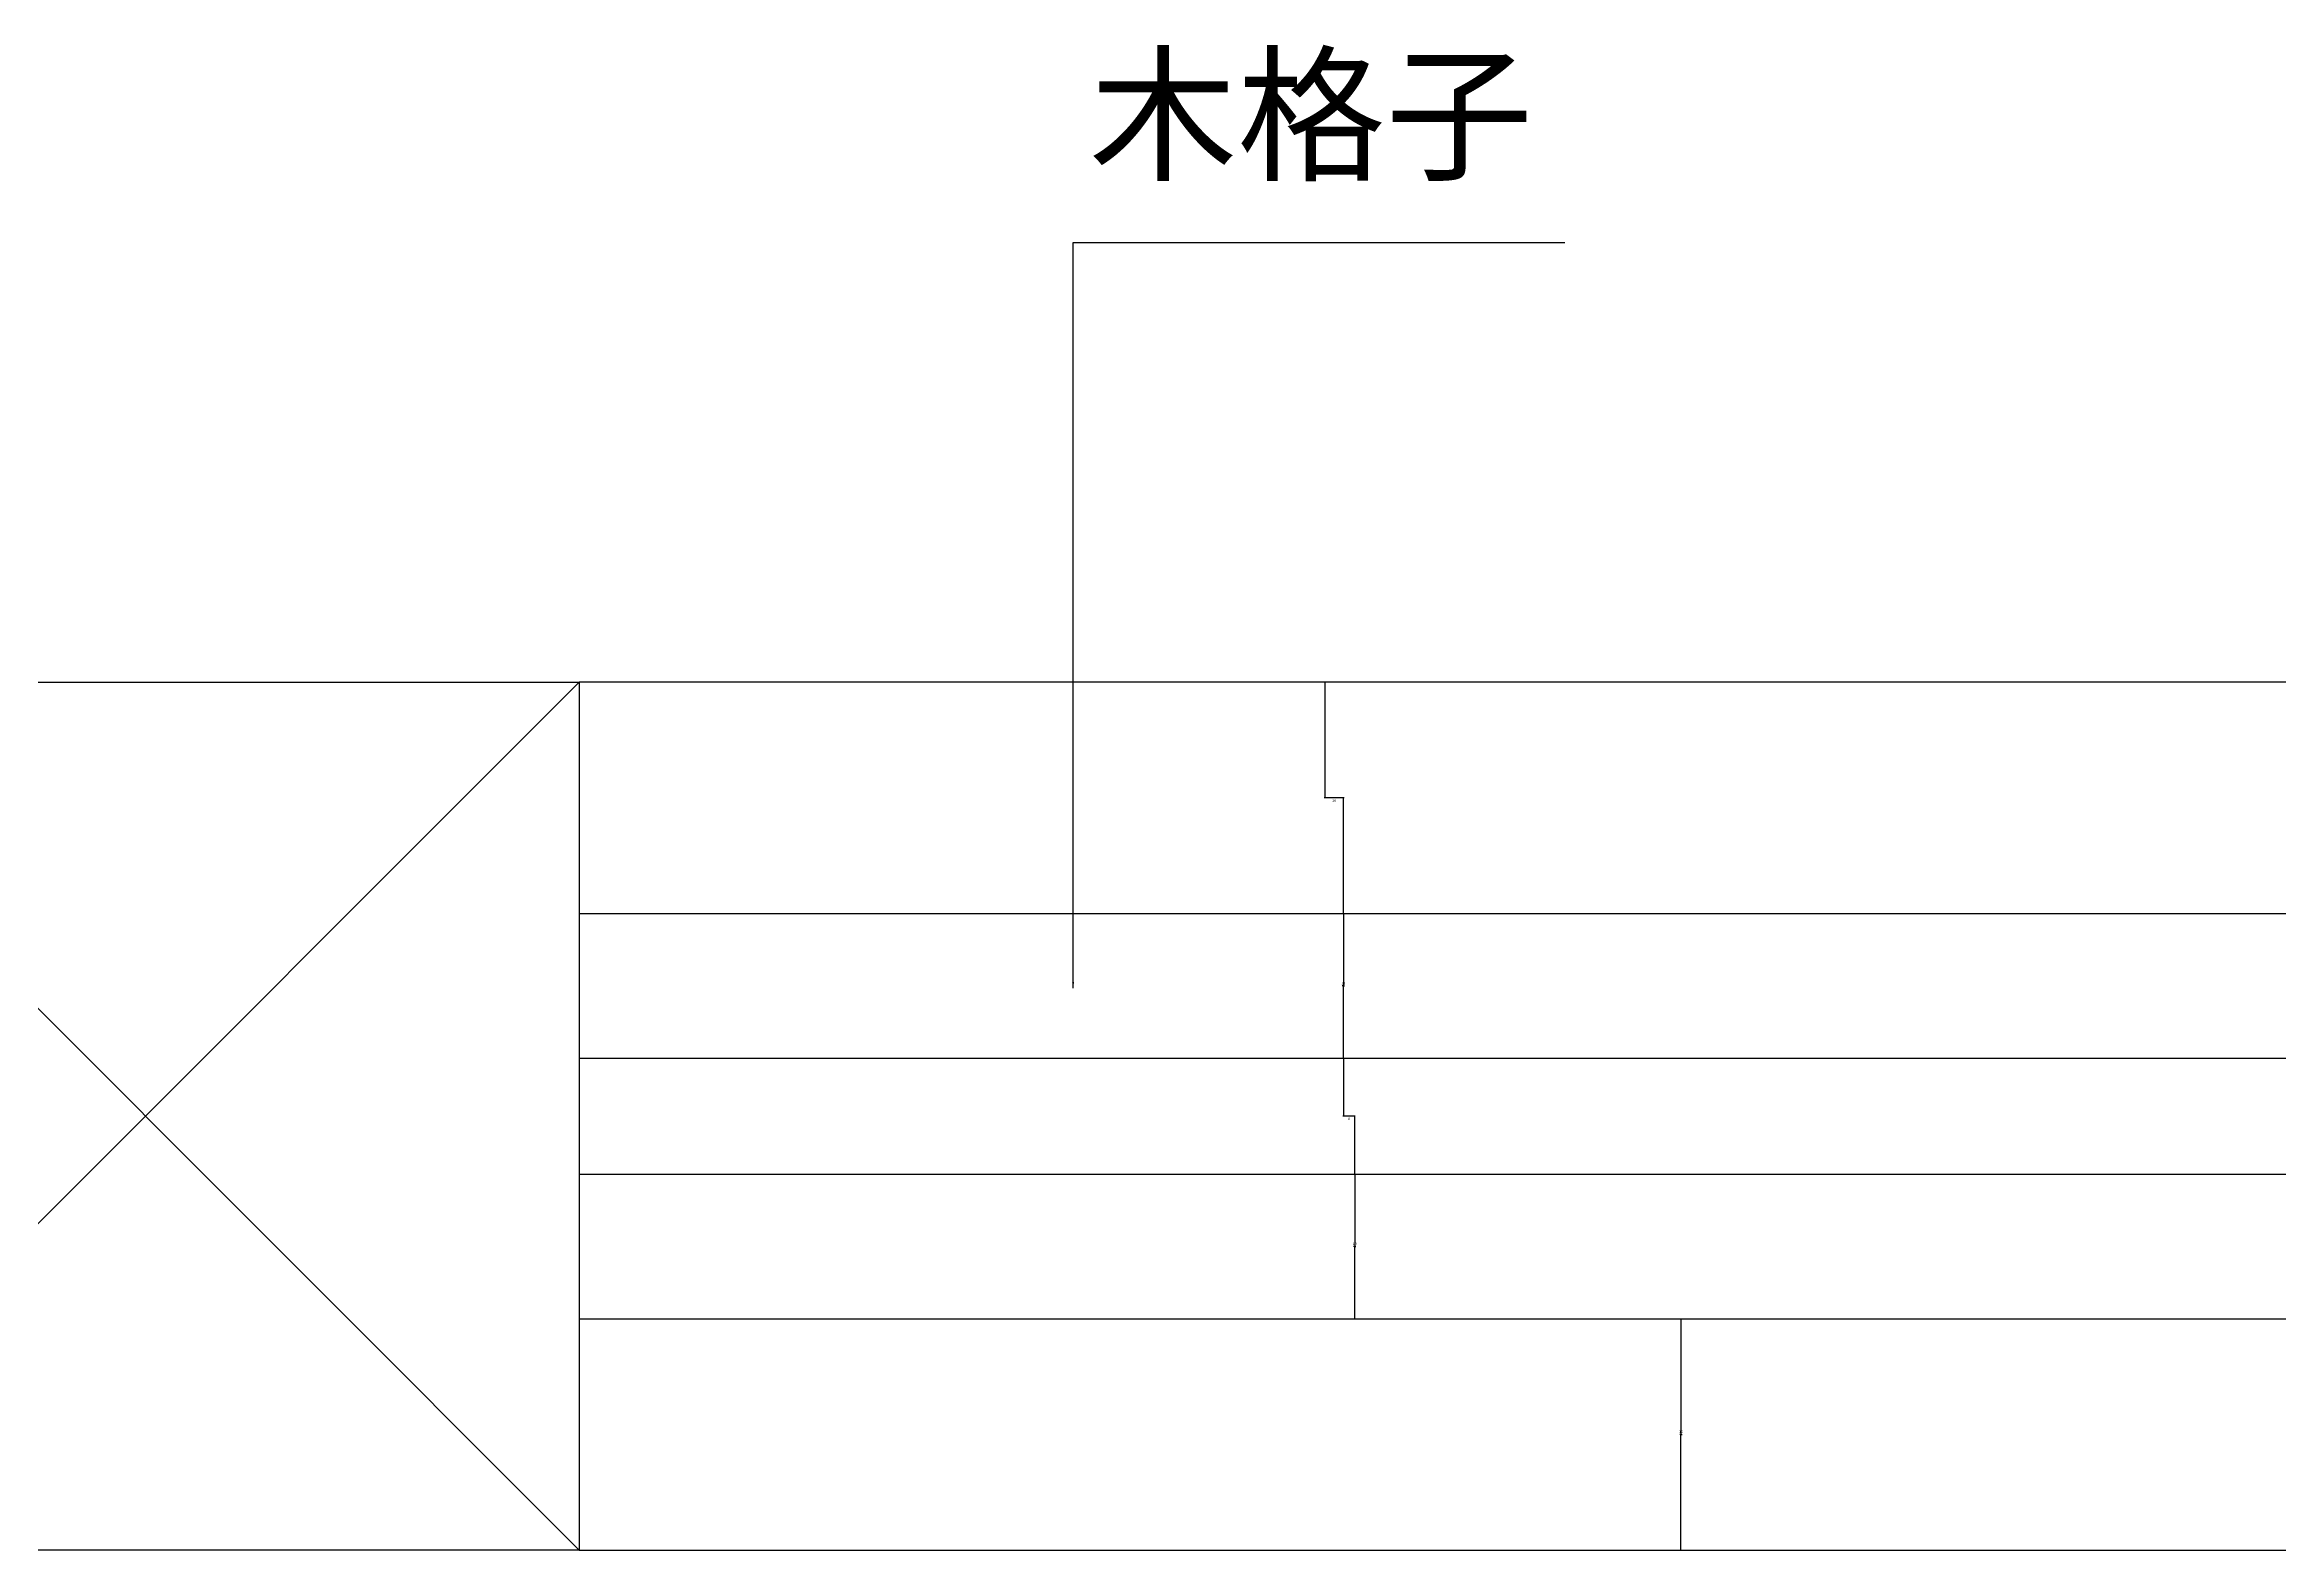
# Model space of a CAD drawing. Header units: metres. Extents: x 456 to 5370, y 49 to 3468.
# Drawn here: x 2257 to 3184, y 599 to 1223 of the extents above; entities that cross this region are included whole.
import ezdxf

# ---------------------------------------------------------------- set-up
doc = ezdxf.new("R2010")
doc.units = ezdxf.units.M
doc.dimstyles.get("Standard").update_dxf_attribs({"dimtxt": 2.5, "dimasz": 2.5, "dimexe": 1.25, "dimexo": 0.625, "dimtad": 1, "dimcen": 2.5, "dimazin": 3, "dimtfac": 1, "dimtmove": 0, "dimatfit": 3})

# ---------------------------------------------------------------- blocks, each defined once
blk = doc.blocks.new('_CLOSEDFILLED')
at = {"color": 0, "linetype": 'BYBLOCK'}
blk.add_solid([(-1, 0.2), (0, 0), (-1, -0.2)], dxfattribs=at)
blk = doc.blocks.new('*D13')
for p, q in [((2935.78, 695.16), (2935.78, 647.16)), ((2935.53, 647.16), (2935.28, 647.16)), ((2935.78, 599.16), (2935.78, 647.16)), ((2935.78, 647.16), (2935.78, 647.16)), ((2936.03, 647.16), (2936.28, 647.16))]:
    blk.add_line(p, q)
at = {"layer": 'Defpoints'}
for p in [(2935.78, 695.16), (2935.78, 647.16), (2935.78, 599.16)]:
    blk.add_point(p, dxfattribs=at)
at = {"xscale": 0.25, "yscale": 0.25}
blk.add_blockref('_CLOSEDFILLED', (2935.78, 647.16), dxfattribs=at)
at = {"xscale": 0.25, "yscale": 0.25, "rotation": 180}
blk.add_blockref('_CLOSEDFILLED', (2935.78, 647.16), dxfattribs=at)
at = {"insert": (2935.78, 648.285), "char_height": 1, "attachment_point": 5}
blk.add_mtext('{\\f宋体|b0|i0|c134|p54;16}', dxfattribs=at)
blk = doc.blocks.new('*D14')
for p, q in [((2800.47, 755.16), (2800.47, 725.16)), ((2800.22, 725.16), (2799.97, 725.16)), ((2800.47, 695.16), (2800.47, 725.16)), ((2800.47, 725.16), (2800.47, 725.16)), ((2800.72, 725.16), (2800.97, 725.16))]:
    blk.add_line(p, q)
at = {"layer": 'Defpoints'}
for p in [(2800.47, 755.16), (2800.47, 725.16), (2800.47, 695.16)]:
    blk.add_point(p, dxfattribs=at)
at = {"xscale": 0.25, "yscale": 0.25}
blk.add_blockref('_CLOSEDFILLED', (2800.47, 725.16), dxfattribs=at)
at = {"xscale": 0.25, "yscale": 0.25, "rotation": 180}
blk.add_blockref('_CLOSEDFILLED', (2800.47, 725.16), dxfattribs=at)
at = {"insert": (2800.47, 726.285), "char_height": 1, "attachment_point": 5}
blk.add_mtext('{\\f宋体|b0|i0|c134|p54;10}', dxfattribs=at)
blk = doc.blocks.new('*D15')
for p, q in [((2795.8, 803.16), (2795.8, 779.16)), ((2800.72, 779.16), (2795.55, 779.16)), ((2800.47, 755.16), (2800.47, 779.16))]:
    blk.add_line(p, q)
at = {"layer": 'Defpoints'}
for p in [(2795.8, 803.16), (2800.47, 779.16), (2800.47, 755.16)]:
    blk.add_point(p, dxfattribs=at)
at = {"xscale": 0.25, "yscale": 0.25}
blk.add_blockref('_CLOSEDFILLED', (2795.8, 779.16), dxfattribs=at)
at = {"xscale": 0.25, "yscale": 0.25, "rotation": 180}
blk.add_blockref('_CLOSEDFILLED', (2800.47, 779.16), dxfattribs=at)
at = {"insert": (2798.135, 778.035), "char_height": 1, "attachment_point": 5}
blk.add_mtext('{\\f宋体|b0|i0|c134|p54;8}', dxfattribs=at)
blk = doc.blocks.new('*D16')
for p, q in [((2795.8, 863.16), (2795.8, 833.16)), ((2795.55, 833.16), (2795.3, 833.16)), ((2795.8, 803.16), (2795.8, 833.16)), ((2795.8, 833.16), (2795.8, 833.16)), ((2796.05, 833.16), (2796.3, 833.16))]:
    blk.add_line(p, q)
at = {"layer": 'Defpoints'}
for p in [(2795.8, 863.16), (2795.8, 833.16), (2795.8, 803.16)]:
    blk.add_point(p, dxfattribs=at)
at = {"xscale": 0.25, "yscale": 0.25}
blk.add_blockref('_CLOSEDFILLED', (2795.8, 833.16), dxfattribs=at)
at = {"xscale": 0.25, "yscale": 0.25, "rotation": 180}
blk.add_blockref('_CLOSEDFILLED', (2795.8, 833.16), dxfattribs=at)
at = {"insert": (2795.8, 834.285), "char_height": 1, "attachment_point": 5}
blk.add_mtext('{\\f宋体|b0|i0|c134|p54;10}', dxfattribs=at)
blk = doc.blocks.new('*D17')
for p, q in [((2788.08, 959.16), (2788.08, 911.16)), ((2796.05, 911.16), (2787.83, 911.16)), ((2795.8, 863.16), (2795.8, 911.16))]:
    blk.add_line(p, q)
at = {"layer": 'Defpoints'}
for p in [(2788.08, 959.16), (2795.8, 911.16), (2795.8, 863.16)]:
    blk.add_point(p, dxfattribs=at)
at = {"xscale": 0.25, "yscale": 0.25}
blk.add_blockref('_CLOSEDFILLED', (2788.08, 911.16), dxfattribs=at)
at = {"xscale": 0.25, "yscale": 0.25, "rotation": 180}
blk.add_blockref('_CLOSEDFILLED', (2795.8, 911.16), dxfattribs=at)
at = {"insert": (2791.94, 910.035), "char_height": 1, "attachment_point": 5}
blk.add_mtext('{\\f宋体|b0|i0|c134|p54;16}', dxfattribs=at)

msp = doc.modelspace()

# ---------------------------------------------------------------- hatches: boundary and pattern name
h = msp.add_hatch()
h.set_pattern_fill('AR-CONC', scale=10)
h.paths.add_polyline_path([(2478.85, 803.16), (2478.85, 755.16), (4847.1, 755.16), (4847.1, 803.16)])

# ---------------------------------------------------------------- linework, layer by layer
for p, q in [((2118.85, 599.16, 1699.61), (2478.85, 959.16, 1699.61)), ((2478.85, 599.16, 1699.61), (2118.85, 959.16, 1699.61)), ((4847.1, 959.16, 1699.61), (2478.85, 959.16, 1699.61)), ((2478.85, 863.16, 1699.61), (4847.1, 863.16, 1699.61)), ((2478.85, 803.16, 1699.61), (4847.1, 803.16, 1699.61)), ((2478.85, 755.16, 1699.61), (4847.1, 755.16, 1699.61)), ((2478.85, 695.16, 1699.61), (4847.1, 695.16, 1699.61)), ((2478.85, 599.16, 1699.61), (4847.1, 599.16, 1699.61))]:
    msp.add_line(p, q)
msp.add_lwpolyline([(2118.85, 959.16), (2478.85, 959.16), (2478.85, 599.16), (2118.85, 599.16)], close=True)

# ---------------------------------------------------------------- texts
at = {"insert": (2690.38, 1216.79, -1554.3), "char_height": 45, "attachment_point": 1}
msp.add_mtext('{\\f宋体|b0|i0|c134|p54;木格子}', dxfattribs=at)

# ---------------------------------------------------------------- dimensions: what is measured, and where the dimension line sits
for base, p1, p2, text, picture, middle in [((2795.8, 911.16), (2795.8, 863.16, 1699.61), (2788.08, 959.16, 1699.61), '{\\f宋体|b0|i0|c134|p54;16}', '*D17', (2791.94, 910.035)), ((2795.8, 833.16), (2795.8, 803.16, 1699.61), (2795.8, 863.16, 1699.61), '{\\f宋体|b0|i0|c134|p54;10}', '*D16', (2795.8, 834.285)), ((2800.47, 779.16), (2800.47, 755.16, 1699.61), (2795.8, 803.16, 1699.61), '{\\f宋体|b0|i0|c134|p54;8}', '*D15', (2798.135, 778.035)), ((2800.47, 725.16), (2800.47, 695.16, 1699.61), (2800.47, 755.16, 1699.61), '{\\f宋体|b0|i0|c134|p54;10}', '*D14', (2800.47, 726.285)), ((2935.78, 647.16), (2935.78, 695.16, 1699.61), (2935.78, 599.16, 1699.61), '{\\f宋体|b0|i0|c134|p54;16}', '*D13', (2935.78, 648.285))]:
    dim = msp.add_linear_dim(base=base, p1=p1, p2=p2, text=text, dimstyle='Standard')
    dim.commit()
    dim.dimension.update_dxf_attribs({"geometry": picture, "text_midpoint": middle})

# ---------------------------------------------------------------- leaders
msp.add_leader([(2683.68, 832.23, 1699.61), (2683.68, 1141.38, 1699.61), (2887.61, 1141.38, 1699.61)], dimstyle='Standard')

doc.saveas('drawing.dxf')
